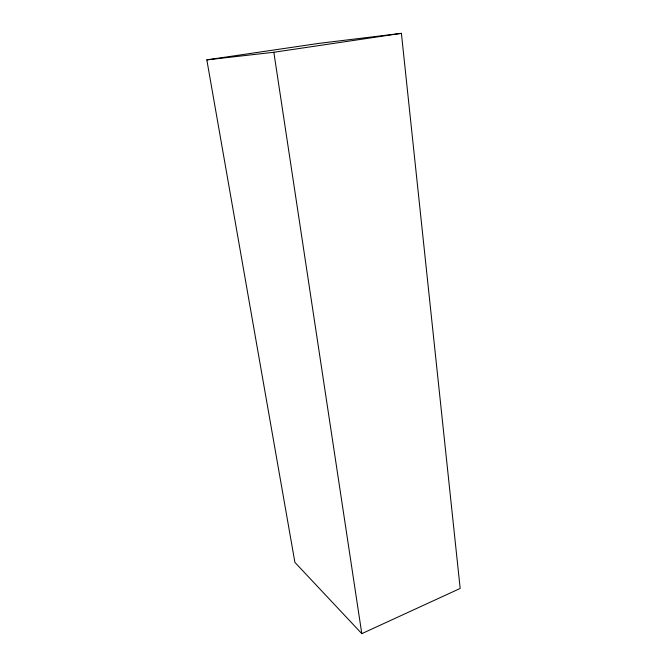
<?xml version="1.0" encoding="UTF-8"?>
<svg xmlns="http://www.w3.org/2000/svg" width="667" height="667" viewBox="0 0 667 667"><rect width="100%" height="100%" fill="white"/><g stroke="black" fill="none" stroke-linecap="round" stroke-linejoin="round"><path stroke-width="1" d="M361.797 633.65L460.172 588.444L401.401 33.35L318.467 43.438L206.828 59.872L294.897 562.373L361.797 633.65L273.837 52.268L206.828 59.872M273.837 52.268L401.401 33.35"/></g></svg>
